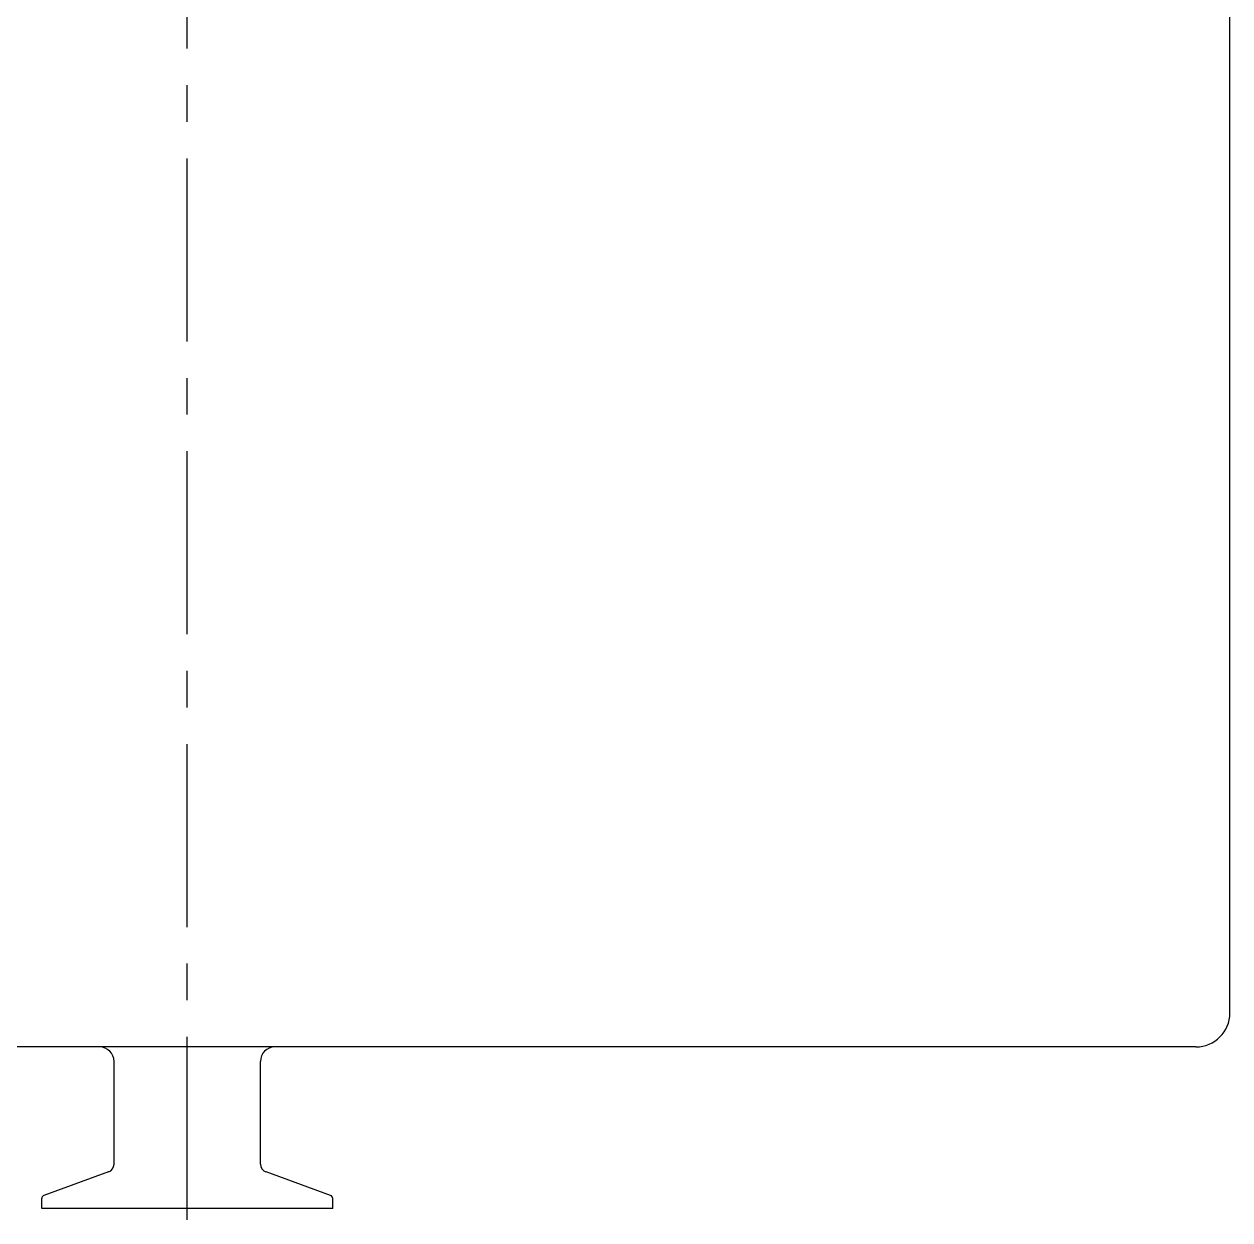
# Model space of a CAD drawing. Extents: x -277 to 885, y -771 to 197.
# Drawn here: x -28.4 to 180.8, y -724 to -516.5 of the extents above; entities that cross this region are included whole.
import ezdxf

# ---------------------------------------------------------------- set-up
doc = ezdxf.new("R2010")
doc.units = 0
doc.linetypes.add('CENTER', pattern=[50.8, 31.75, -6.35, 6.35, -6.35])
doc.layers.get('0').update_dxf_attribs({"linetype": 'CONTINUOUS'})
doc.layers.add('CENTER', color=1, linetype='CONTINUOUS')

msp = doc.modelspace()

# ---------------------------------------------------------------- linework, layer by layer
at = {"color": 7, "linetype": 'CONTINUOUS'}
for p, q in [((180.78, -688.08), (180.78, -417.16)), ((174.88, -693.98), (-175.12, -693.98)), ((-12.82, -714.29), (-12.82, -696.48)), ((-12.82, -714.29), (-12.82, -696.48)), ((12.58, -714.29), (12.58, -696.48)), ((12.58, -714.29), (12.58, -696.48)), ((-13.78, -715.67), (-24.98, -719.75)), ((24.75, -719.75), (13.55, -715.67)), ((-25.37, -721.98), (-25.37, -720.3)), ((25.13, -721.98), (25.13, -720.3)), ((25.13, -721.98), (-25.37, -721.98))]:
    msp.add_line(p, q, dxfattribs=at)
for centre, radius, start, end in [((174.88, -688.08), 5.9, 270, 0), ((-15.32, -696.48), 2.5, 0, 90), ((15.08, -696.48), 2.5, 90, 180), ((-14.29, -714.29), 1.47, 290, 0), ((14.05, -714.29), 1.47, 180, 250), ((-24.78, -720.3), 0.588, 110, 180), ((24.54, -720.3), 0.588, 0, 70)]:
    msp.add_arc(centre, radius, start, end, dxfattribs=at)
at = {"layer": 'CENTER', "color": 1, "linetype": 'CENTER'}
msp.add_line((-0.12, -723.98), (-0.12, -325.08), dxfattribs=at)

doc.saveas('drawing.dxf')
